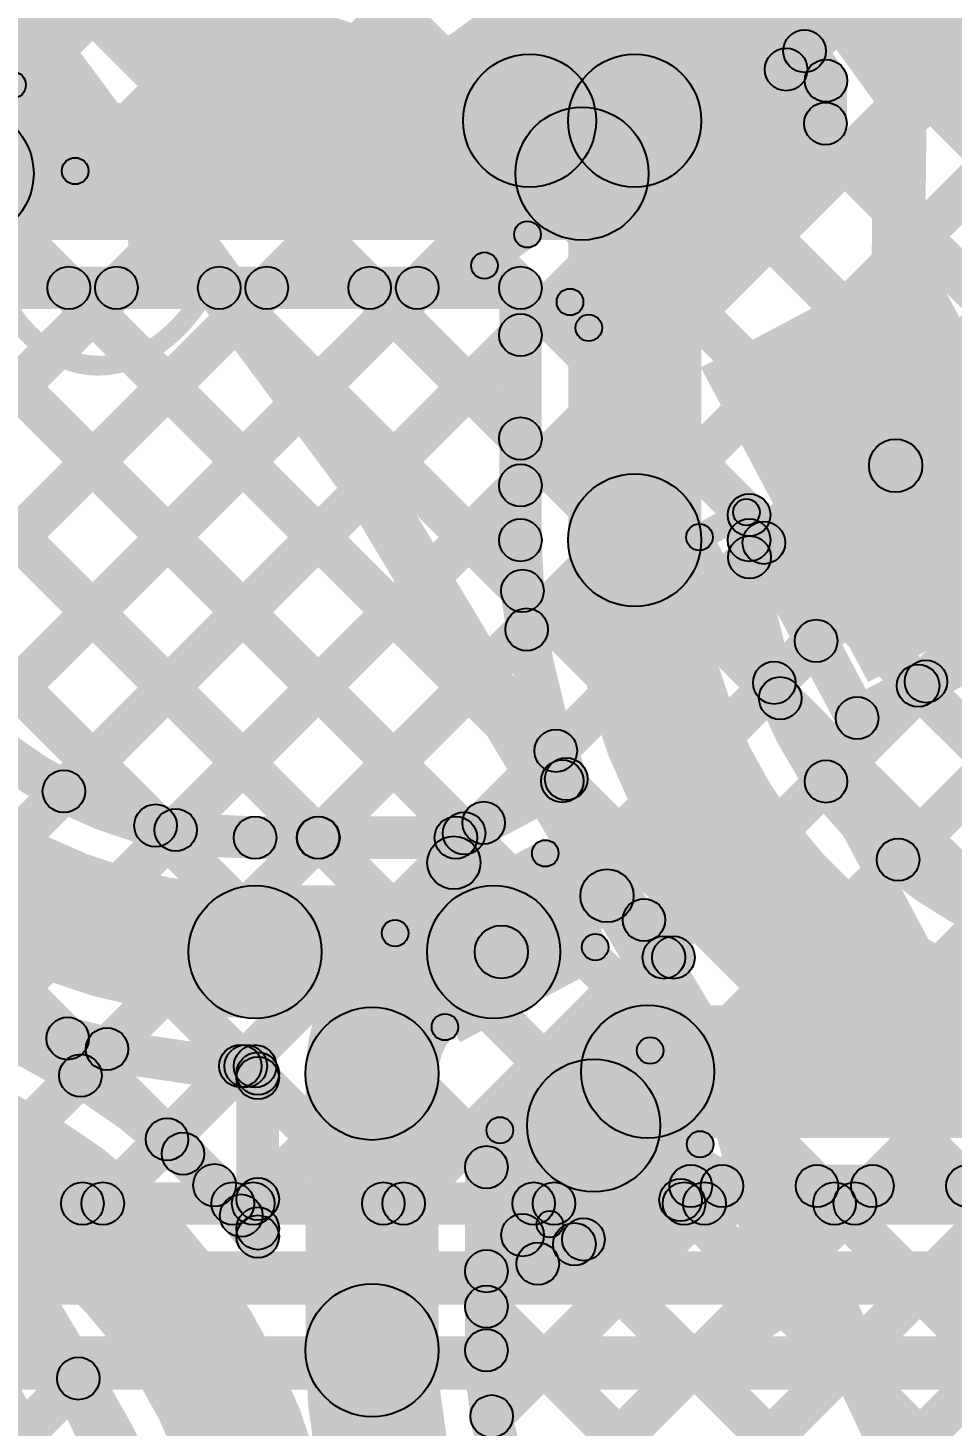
# Model space of a CAD drawing. Header units: millimetres. Extents: x -2.17 to 2.17, y -2.17 to 2.17.
# Drawn here: x 1.0233 to 1.1971, y 0.5495 to 0.8125 of the extents above; entities that cross this region are included whole.
import ezdxf

# ---------------------------------------------------------------- set-up
doc = ezdxf.new("R2010")
doc.units = ezdxf.units.MM
doc.header["$MEASUREMENT"] = 0
for name, color, linetype in [('BottomLayer', 5, 'Continuous'), ('Mechanical2', 216, 'Continuous'), ('TopLayer', 1, 'Continuous'), ('TopOverlay', 2, 'Continuous'), ('TopPaste', 8, 'Continuous'), ('TopSolder', 216, 'Continuous')]:
    doc.layers.add(name, color=color, linetype=linetype)

# ---------------------------------------------------------------- blocks, each defined once
blk = doc.blocks.new('C__0402_25')
at = {"layer": 'TopLayer'}
for points in [[(-0.0275, -0.0125), (-0.0275, 0.0125), (-0.0095, 0.0125), (-0.0095, -0.0125)], [(0.0095, -0.0125), (0.0095, 0.0125), (0.0275, 0.0125), (0.0275, -0.0125)]]:
    blk.add_hatch(color=1, dxfattribs=at).paths.add_polyline_path(points)
at = {"layer": 'TopOverlay'}
h = blk.add_hatch(color=2, dxfattribs=at)
edge = h.paths.add_edge_path()
edge.add_arc((-0.031, 0.016), 0.0025, 0, 360)
h = blk.add_hatch(color=2, dxfattribs=at)
edge = h.paths.add_edge_path()
edge.add_arc((-0.031, 0.016), 0.0025, 0, 360)
for points in [[(-0.031, 0.0135), (-0.031, 0.0185), (-0.011, 0.0185), (-0.011, 0.0135)], [(0.011, 0.0135), (0.011, 0.0185), (0.031, 0.0185), (0.031, 0.0135)], [(-0.0285, -0.016), (-0.0335, -0.016), (-0.0335, 0.016), (-0.0285, 0.016)], [(0.0335, -0.016), (0.0285, -0.016), (0.0285, 0.016), (0.0335, 0.016)], [(-0.031, -0.0185), (-0.031, -0.0135), (-0.011, -0.0135), (-0.011, -0.0185)], [(0.011, -0.0185), (0.011, -0.0135), (0.031, -0.0135), (0.031, -0.0185)]]:
    blk.add_hatch(color=2, dxfattribs=at).paths.add_polyline_path(points)
h = blk.add_hatch(color=2, dxfattribs=at)
edge = h.paths.add_edge_path()
edge.add_arc((-0.011, 0.016), 0.0025, 0, 360)
h = blk.add_hatch(color=2, dxfattribs=at)
edge = h.paths.add_edge_path()
edge.add_arc((0.011, 0.016), 0.0025, 0, 360)
h = blk.add_hatch(color=2, dxfattribs=at)
edge = h.paths.add_edge_path()
edge.add_arc((0.031, 0.016), 0.0025, 0, 360)
h = blk.add_hatch(color=2, dxfattribs=at)
edge = h.paths.add_edge_path()
edge.add_arc((0.031, 0.016), 0.0025, 0, 360)
h = blk.add_hatch(color=2, dxfattribs=at)
edge = h.paths.add_edge_path()
edge.add_arc((-0.031, -0.016), 0.0025, 0, 360)
h = blk.add_hatch(color=2, dxfattribs=at)
edge = h.paths.add_edge_path()
edge.add_arc((-0.031, -0.016), 0.0025, 0, 360)
h = blk.add_hatch(color=2, dxfattribs=at)
edge = h.paths.add_edge_path()
edge.add_arc((-0.011, -0.016), 0.0025, 0, 360)
h = blk.add_hatch(color=2, dxfattribs=at)
edge = h.paths.add_edge_path()
edge.add_arc((0.011, -0.016), 0.0025, 0, 360)
h = blk.add_hatch(color=2, dxfattribs=at)
edge = h.paths.add_edge_path()
edge.add_arc((0.031, -0.016), 0.0025, 0, 360)
h = blk.add_hatch(color=2, dxfattribs=at)
edge = h.paths.add_edge_path()
edge.add_arc((0.031, -0.016), 0.0025, 0, 360)
at = {"layer": 'TopPaste'}
for points in [[(-0.0275, -0.0125), (-0.0275, 0.0125), (-0.0095, 0.0125), (-0.0095, -0.0125)], [(0.0095, -0.0125), (0.0095, 0.0125), (0.0275, 0.0125), (0.0275, -0.0125)]]:
    blk.add_hatch(color=8, dxfattribs=at).paths.add_polyline_path(points)
at = {"layer": 'TopSolder'}
for points in [[(-0.02986, -0.01486), (-0.02986, 0.01486), (-0.00714, 0.01486), (-0.00714, -0.01486)], [(0.00714, -0.01486), (0.00714, 0.01486), (0.02986, 0.01486), (0.02986, -0.01486)]]:
    blk.add_hatch(color=216, dxfattribs=at).paths.add_polyline_path(points)
at = {"layer": 'TopOverlay'}
for centre in [(-0.031, 0.016), (-0.031, 0.016), (-0.011, 0.016), (0.011, 0.016), (0.031, 0.016), (0.031, 0.016), (-0.031, -0.016), (-0.031, -0.016), (-0.011, -0.016), (0.011, -0.016), (0.031, -0.016), (0.031, -0.016)]:
    blk.add_circle(centre, 0.0025, dxfattribs=at)
blk = doc.blocks.new('WS2812B_M____199')
at = {"layer": 'TopLayer'}
blk.add_hatch(color=1, dxfattribs=at).paths.add_polyline_path([(0.03504, 0.05079), (0.09409, 0.05079), (0.09409, 0.01142), (0.03504, 0.01142)])
at = {"layer": 'TopOverlay'}
for points in [[(0.07, 0.0725), (0.07, 0.0675), (-0.07, 0.0675), (-0.07, 0.0725)], [(0.0675, 0.07), (0.0725, 0.07), (0.0725, 0.06), (0.0675, 0.06)]]:
    blk.add_hatch(color=2, dxfattribs=at).paths.add_polyline_path(points)
h = blk.add_hatch(color=2, dxfattribs=at)
edge = h.paths.add_edge_path()
edge.add_arc((0.07, 0.07), 0.0025, 0, 360)
h = blk.add_hatch(color=2, dxfattribs=at)
edge = h.paths.add_edge_path()
edge.add_arc((0.07, 0.07), 0.0025, 0, 360)
h = blk.add_hatch(color=2, dxfattribs=at)
edge = h.paths.add_edge_path()
edge.add_arc((0.07, 0.06), 0.0025, 0, 360)
at = {"layer": 'TopPaste'}
blk.add_hatch(color=8, dxfattribs=at).paths.add_polyline_path([(0.03504, 0.05079), (0.09409, 0.05079), (0.09409, 0.01142), (0.03504, 0.01142)])
at = {"layer": 'TopSolder'}
blk.add_hatch(color=216, dxfattribs=at).paths.add_polyline_path([(0.03104, 0.05479), (0.09809, 0.05479), (0.09809, 0.00742), (0.03104, 0.00742)])
at = {"layer": 'TopOverlay'}
for centre in [(0.07, 0.07), (0.07, 0.07), (0.07, 0.06)]:
    blk.add_circle(centre, 0.0025, dxfattribs=at)
blk = doc.blocks.new('WS2812B_M____200')
at = {"layer": 'TopLayer'}
for points in [[(-0.09409, 0.05079), (-0.03504, 0.05079), (-0.03504, 0.01142), (-0.09409, 0.01142)], [(-0.09409, -0.01142), (-0.03504, -0.01142), (-0.03504, -0.05079), (-0.09409, -0.05079)]]:
    blk.add_hatch(color=1, dxfattribs=at).paths.add_polyline_path(points)
at = {"layer": 'TopOverlay'}
h = blk.add_hatch(color=2, dxfattribs=at)
edge = h.paths.add_edge_path()
edge.add_arc((-0.07, 0.07), 0.0025, 0, 360)
h = blk.add_hatch(color=2, dxfattribs=at)
edge = h.paths.add_edge_path()
edge.add_arc((-0.07, 0.07), 0.0025, 0, 360)
for points in [[(0.07, 0.0725), (0.07, 0.0675), (-0.07, 0.0675), (-0.07, 0.0725)], [(-0.0725, 0.07), (-0.0675, 0.07), (-0.0675, 0.06), (-0.0725, 0.06)]]:
    blk.add_hatch(color=2, dxfattribs=at).paths.add_polyline_path(points)
h = blk.add_hatch(color=2, dxfattribs=at)
edge = h.paths.add_edge_path()
edge.add_arc((-0.091, 0.061), 0.0025, 0, 360)
h = blk.add_hatch(color=2, dxfattribs=at)
edge = h.paths.add_edge_path()
edge.add_arc((-0.085, 0.061), 0.0025, 0, 360)
h = blk.add_hatch(color=2, dxfattribs=at)
edge = h.paths.add_edge_path()
edge.add_arc((-0.07, 0.06), 0.0025, 0, 360)
at = {"layer": 'TopPaste'}
for points in [[(-0.09409, 0.05079), (-0.03504, 0.05079), (-0.03504, 0.01142), (-0.09409, 0.01142)], [(-0.09409, -0.01142), (-0.03504, -0.01142), (-0.03504, -0.05079), (-0.09409, -0.05079)]]:
    blk.add_hatch(color=8, dxfattribs=at).paths.add_polyline_path(points)
at = {"layer": 'TopSolder'}
for points in [[(-0.09809, 0.05479), (-0.03104, 0.05479), (-0.03104, 0.00742), (-0.09809, 0.00742)], [(-0.09809, -0.00742), (-0.03104, -0.00742), (-0.03104, -0.05479), (-0.09809, -0.05479)]]:
    blk.add_hatch(color=216, dxfattribs=at).paths.add_polyline_path(points)
at = {"layer": 'TopOverlay', "const_width": 0.005}
blk.add_lwpolyline([(-0.085, 0.061, 1), (-0.091, 0.061, 1)], format="xyb", close=True, dxfattribs=at)
at = {"layer": 'TopOverlay'}
for centre in [(-0.07, 0.07), (-0.07, 0.07), (-0.091, 0.061), (-0.085, 0.061), (-0.07, 0.06)]:
    blk.add_circle(centre, 0.0025, dxfattribs=at)
blk = doc.blocks.new('WS2812B_M____233')
at = {"layer": 'TopOverlay'}
blk.add_hatch(color=2, dxfattribs=at).paths.add_polyline_path([(0.07, -0.0675), (0.07, -0.0725), (-0.07, -0.0725), (-0.07, -0.0675)])
blk = doc.blocks.new('C__0402_373')
at = {"layer": 'TopLayer'}
for points in [[(-0.0275, -0.0125), (-0.0275, 0.0125), (-0.0095, 0.0125), (-0.0095, -0.0125)], [(0.0095, -0.0125), (0.0095, 0.0125), (0.0275, 0.0125), (0.0275, -0.0125)]]:
    blk.add_hatch(color=1, dxfattribs=at).paths.add_polyline_path(points)
at = {"layer": 'TopOverlay'}
h = blk.add_hatch(color=2, dxfattribs=at)
edge = h.paths.add_edge_path()
edge.add_arc((-0.031, 0.016), 0.0025, 0, 360)
h = blk.add_hatch(color=2, dxfattribs=at)
edge = h.paths.add_edge_path()
edge.add_arc((-0.031, 0.016), 0.0025, 0, 360)
for points in [[(-0.031, 0.0135), (-0.031, 0.0185), (-0.011, 0.0185), (-0.011, 0.0135)], [(0.011, 0.0135), (0.011, 0.0185), (0.031, 0.0185), (0.031, 0.0135)], [(-0.0285, -0.016), (-0.0335, -0.016), (-0.0335, 0.016), (-0.0285, 0.016)], [(0.0335, -0.016), (0.0285, -0.016), (0.0285, 0.016), (0.0335, 0.016)], [(-0.031, -0.0185), (-0.031, -0.0135), (-0.011, -0.0135), (-0.011, -0.0185)], [(0.011, -0.0185), (0.011, -0.0135), (0.031, -0.0135), (0.031, -0.0185)]]:
    blk.add_hatch(color=2, dxfattribs=at).paths.add_polyline_path(points)
h = blk.add_hatch(color=2, dxfattribs=at)
edge = h.paths.add_edge_path()
edge.add_arc((-0.011, 0.016), 0.0025, 0, 360)
h = blk.add_hatch(color=2, dxfattribs=at)
edge = h.paths.add_edge_path()
edge.add_arc((0.011, 0.016), 0.0025, 0, 360)
h = blk.add_hatch(color=2, dxfattribs=at)
edge = h.paths.add_edge_path()
edge.add_arc((0.031, 0.016), 0.0025, 0, 360)
h = blk.add_hatch(color=2, dxfattribs=at)
edge = h.paths.add_edge_path()
edge.add_arc((0.031, 0.016), 0.0025, 0, 360)
h = blk.add_hatch(color=2, dxfattribs=at)
edge = h.paths.add_edge_path()
edge.add_arc((-0.031, -0.016), 0.0025, 0, 360)
h = blk.add_hatch(color=2, dxfattribs=at)
edge = h.paths.add_edge_path()
edge.add_arc((-0.031, -0.016), 0.0025, 0, 360)
h = blk.add_hatch(color=2, dxfattribs=at)
edge = h.paths.add_edge_path()
edge.add_arc((-0.011, -0.016), 0.0025, 0, 360)
h = blk.add_hatch(color=2, dxfattribs=at)
edge = h.paths.add_edge_path()
edge.add_arc((0.011, -0.016), 0.0025, 0, 360)
h = blk.add_hatch(color=2, dxfattribs=at)
edge = h.paths.add_edge_path()
edge.add_arc((0.031, -0.016), 0.0025, 0, 360)
h = blk.add_hatch(color=2, dxfattribs=at)
edge = h.paths.add_edge_path()
edge.add_arc((0.031, -0.016), 0.0025, 0, 360)
at = {"layer": 'TopPaste'}
for points in [[(-0.0275, -0.0125), (-0.0275, 0.0125), (-0.0095, 0.0125), (-0.0095, -0.0125)], [(0.0095, -0.0125), (0.0095, 0.0125), (0.0275, 0.0125), (0.0275, -0.0125)]]:
    blk.add_hatch(color=8, dxfattribs=at).paths.add_polyline_path(points)
at = {"layer": 'TopSolder'}
for points in [[(-0.02986, -0.01486), (-0.02986, 0.01486), (-0.00714, 0.01486), (-0.00714, -0.01486)], [(0.00714, -0.01486), (0.00714, 0.01486), (0.02986, 0.01486), (0.02986, -0.01486)]]:
    blk.add_hatch(color=216, dxfattribs=at).paths.add_polyline_path(points)
at = {"layer": 'TopOverlay'}
for centre in [(-0.031, 0.016), (-0.031, 0.016), (-0.011, 0.016), (0.011, 0.016), (0.031, 0.016), (0.031, 0.016), (-0.031, -0.016), (-0.031, -0.016), (-0.011, -0.016), (0.011, -0.016), (0.031, -0.016), (0.031, -0.016)]:
    blk.add_circle(centre, 0.0025, dxfattribs=at)

msp = doc.modelspace()

# ---------------------------------------------------------------- hatches: boundary and pattern name
at = {"layer": 'BottomLayer'}
for points in [[(-0.06781, 2.05478), (-0.06216, 2.06043), (1.40406, 0.59422), (1.3984, 0.58856)], [(-0.09322, 2.0519), (-0.08756, 2.05756), (1.37578, 0.59422), (1.37012, 0.58856)], [(0.24117, 1.68923), (0.24682, 1.69489), (1.34749, 0.59422), (1.34184, 0.58856)], [(0.24117, 1.66094), (0.24683, 1.6666), (1.31921, 0.59422), (1.31355, 0.58856)], [(0.24117, 1.63266), (0.24683, 1.63831), (1.29092, 0.59422), (1.28527, 0.58856)], [(0.24117, 1.60437), (0.24683, 1.61003), (1.26264, 0.59422), (1.25698, 0.58856)], [(0.24117, 1.57609), (0.24683, 1.58174), (1.23436, 0.59422), (1.2287, 0.58856)], [(0.24117, 1.5478), (0.24683, 1.55346), (1.20607, 0.59422), (1.20041, 0.58856)], [(0.24117, 1.51952), (0.24683, 1.52518), (1.17779, 0.59422), (1.17213, 0.58856)], [(0.24117, 1.49124), (0.24683, 1.49689), (1.1495, 0.59422), (1.14385, 0.58856)], [(0.24117, 1.46295), (0.24683, 1.46861), (1.12122, 0.59422), (1.11556, 0.58856)], [(0.24601, 1.42983), (0.25166, 1.43549), (1.09293, 0.59422), (1.08728, 0.58856)], [(0.24159, 1.40597), (0.24724, 1.41162), (1.06465, 0.59422), (1.05899, 0.58856)], [(0.21556, 1.40371), (0.22122, 1.40936), (1.03637, 0.59422), (1.03071, 0.58856)], [(0.81393, 0.58856), (0.80827, 0.59422), (1.57027, 1.35622), (1.57593, 1.35056)], [(0.84221, 0.58856), (0.83655, 0.59422), (1.5827, 1.34036), (1.58835, 1.3347)], [(0.87049, 0.58856), (0.86484, 0.59422), (1.59512, 1.3245), (1.60078, 1.31884)], [(0.89878, 0.58856), (0.89312, 0.59422), (1.60755, 1.30864), (1.6132, 1.30298)], [(0.92706, 0.58856), (0.92141, 0.59422), (1.61997, 1.29278), (1.62563, 1.28713)], [(0.95535, 0.58856), (0.94969, 0.59422), (1.63239, 1.27692), (1.63805, 1.27127)], [(0.98363, 0.58856), (0.97797, 0.59422), (1.64482, 1.26106), (1.65048, 1.25541)], [(1.01192, 0.58856), (1.00626, 0.59422), (1.65724, 1.2452), (1.6629, 1.23955)], [(1.0402, 0.58856), (1.03454, 0.59422), (1.66967, 1.22934), (1.67533, 1.22369)], [(1.06848, 0.58856), (1.06283, 0.59422), (1.68209, 1.21348), (1.68775, 1.20783)], [(1.09677, 0.58856), (1.09111, 0.59422), (1.69452, 1.19762), (1.70017, 1.19197)], [(1.12505, 0.58856), (1.1194, 0.59422), (1.70694, 1.18176), (1.7126, 1.17611)], [(1.15334, 0.58856), (1.14768, 0.59422), (1.71937, 1.1659), (1.72502, 1.16025)], [(1.18162, 0.58856), (1.17596, 0.59422), (1.73046, 1.14871), (1.73611, 1.14305)], [(0.266, 0.58739), (0.266, 0.59539), (1.953, 0.59539), (1.953, 0.58739)], [(0.266, 0.57239), (0.266, 0.58239), (1.953, 0.58239), (1.953, 0.57239)], [(0.307, 0.55639), (0.307, 0.56639), (1.94351, 0.56639), (1.94351, 0.55639)]]:
    msp.add_hatch(color=5, dxfattribs=at).paths.add_polyline_path(points)
h = msp.add_hatch(color=5, dxfattribs=at)
edge = h.paths.add_edge_path()
edge.add_arc((1.03354, 0.59139), 0.004, 0, 360)
h = msp.add_hatch(color=5, dxfattribs=at)
edge = h.paths.add_edge_path()
edge.add_arc((1.03737, 0.59139), 0.004, 0, 360)
h = msp.add_hatch(color=5, dxfattribs=at)
edge = h.paths.add_edge_path()
edge.add_arc((1.06182, 0.59139), 0.004, 0, 360)
h = msp.add_hatch(color=5, dxfattribs=at)
edge = h.paths.add_edge_path()
edge.add_arc((1.06566, 0.59139), 0.004, 0, 360)
h = msp.add_hatch(color=5, dxfattribs=at)
edge = h.paths.add_edge_path()
edge.add_arc((1.09011, 0.59139), 0.004, 0, 360)
h = msp.add_hatch(color=5, dxfattribs=at)
edge = h.paths.add_edge_path()
edge.add_arc((1.09394, 0.59139), 0.004, 0, 360)
h = msp.add_hatch(color=5, dxfattribs=at)
edge = h.paths.add_edge_path()
edge.add_arc((1.11839, 0.59139), 0.004, 0, 360)
h = msp.add_hatch(color=5, dxfattribs=at)
edge = h.paths.add_edge_path()
edge.add_arc((1.12222, 0.59139), 0.004, 0, 360)
h = msp.add_hatch(color=5, dxfattribs=at)
edge = h.paths.add_edge_path()
edge.add_arc((1.14667, 0.59139), 0.004, 0, 360)
h = msp.add_hatch(color=5, dxfattribs=at)
edge = h.paths.add_edge_path()
edge.add_arc((1.15051, 0.59139), 0.004, 0, 360)
h = msp.add_hatch(color=5, dxfattribs=at)
edge = h.paths.add_edge_path()
edge.add_arc((1.17496, 0.59139), 0.004, 0, 360)
h = msp.add_hatch(color=5, dxfattribs=at)
edge = h.paths.add_edge_path()
edge.add_arc((1.17879, 0.59139), 0.004, 0, 360)
at = {"layer": 'TopLayer'}
for points in [[(1.13864, 0.84362), (1.14511, 0.84832), (1.1766, 0.80498), (1.17012, 0.80028)], [(1.13473, 0.84078), (1.1412, 0.84548), (1.17649, 0.7969), (1.17002, 0.79219)], [(1.19145, 0.73014), (1.18145, 0.73027), (1.18273, 0.83172), (1.19273, 0.8316)], [(1.16869, 0.8019), (1.16303, 0.80756), (1.16649, 0.81102), (1.17215, 0.80536)], [(1.17726, 0.7945), (1.16926, 0.7946), (1.16936, 0.80268), (1.17736, 0.80258)], [(1.01187, 0.77265), (1.01187, 0.79765), (1.12746, 0.79765), (1.12746, 0.77265)], [(1.1499, 0.71619), (1.1249, 0.71619), (1.1249, 0.7951), (1.1499, 0.7951)], [(0.99402, 0.71209), (0.98837, 0.71775), (1.0371, 0.76648), (1.04276, 0.76082)], [(1.00314, 0.69292), (0.99748, 0.69858), (1.06538, 0.76648), (1.07104, 0.76082)], [(1.01617, 0.67767), (1.01052, 0.68333), (1.09367, 0.76648), (1.09933, 0.76082)], [(1.01187, 0.75965), (1.01187, 0.76765), (1.1159, 0.76765), (1.1159, 0.75965)], [(1.02815, 0.76082), (1.03381, 0.76648), (1.1266, 0.67369), (1.12094, 0.66803)], [(1.05644, 0.76082), (1.06209, 0.76648), (1.11911, 0.70947), (1.11345, 0.70381)], [(1.08472, 0.76082), (1.09038, 0.76648), (1.11873, 0.73813), (1.11307, 0.73247)], [(1.00347, 0.75722), (1.00913, 0.76288), (1.10813, 0.66387), (1.10247, 0.65822)], [(1.1199, 0.71619), (1.1119, 0.71619), (1.1119, 0.76365), (1.1199, 0.76365)], [(1.03289, 0.6661), (1.02723, 0.67176), (1.11307, 0.7576), (1.11873, 0.75194)], [(0.98467, 0.74774), (0.99033, 0.75339), (1.08067, 0.66305), (1.07501, 0.6574)], [(1.0539, 0.65883), (1.04824, 0.66449), (1.11307, 0.72932), (1.11873, 0.72366)], [(0.98693, 0.71719), (0.99259, 0.72285), (1.05012, 0.66531), (1.04447, 0.65966)], [(1.1629, 0.71619), (1.1549, 0.71619), (1.1549, 0.72092), (1.1629, 0.72092)], [(1.15537, 0.71904), (1.16243, 0.7228), (1.18274, 0.6846), (1.17568, 0.68084)], [(1.16179, 0.71016), (1.15614, 0.71581), (1.15885, 0.71852), (1.16451, 0.71287)], [(1.18109, 0.67919), (1.17733, 0.68625), (1.22784, 0.71311), (1.2316, 0.70604)], [(1.18974, 0.65325), (1.18408, 0.65891), (1.23763, 0.71245), (1.24328, 0.70679)], [(1.08075, 0.6574), (1.07509, 0.66305), (1.11424, 0.7022), (1.1199, 0.69654)], [(1.16646, 0.68653), (1.1608, 0.69219), (1.16867, 0.70006), (1.17433, 0.6944)], [(1.17618, 0.66797), (1.17052, 0.67363), (1.18932, 0.69243), (1.19498, 0.68677)], [(1.16192, 0.68362), (1.16758, 0.68928), (1.21049, 0.64636), (1.20484, 0.64071)], [(1.18784, 0.68598), (1.1935, 0.69164), (1.23201, 0.65313), (1.22635, 0.64748)], [(1.11181, 0.66017), (1.10616, 0.66583), (1.11972, 0.67939), (1.12537, 0.67373)], [(1.10564, 0.65669), (1.10188, 0.66376), (1.12263, 0.67479), (1.12639, 0.66773)], [(1.066, 0.65622), (1.066, 0.66422), (1.10376, 0.66422), (1.10376, 0.65622)], [(1.09898, 0.65315), (1.10781, 0.65785), (1.11673, 0.64107), (1.1079, 0.63638)], [(1.11466, 0.63431), (1.10997, 0.64314), (1.12983, 0.6537), (1.13453, 0.64487)], [(1.066, 0.62622), (1.066, 0.65122), (1.11088, 0.65122), (1.11088, 0.62622)], [(1.1356, 0.64285), (1.14267, 0.64661), (1.14641, 0.63956), (1.13935, 0.63581)], [(1.13982, 0.60369), (1.13982, 0.62869), (1.2374, 0.62869), (1.2374, 0.60369)], [(1.02794, 0.61962), (1.03359, 0.62527), (1.05527, 0.6036), (1.04961, 0.59794)], [(1.03598, 0.61263), (1.03033, 0.61829), (1.03533, 0.62329), (1.04098, 0.61763)], [(1.05228, 0.60064), (1.04662, 0.6063), (1.06041, 0.62008), (1.06607, 0.61443)], [(1.06143, 0.61441), (1.06709, 0.62006), (1.06933, 0.61782), (1.06367, 0.61217)], [(1.0705, 0.58517), (1.0625, 0.58517), (1.0625, 0.61584), (1.0705, 0.61584)], [(1.1005, 0.56377), (1.0755, 0.56377), (1.0755, 0.61584), (1.1005, 0.61584)], [(1.10597, 0.59634), (1.11303, 0.6001), (1.12268, 0.58195), (1.11562, 0.57819)], [(1.05555, 0.59201), (1.0612, 0.59766), (1.06933, 0.58954), (1.06367, 0.58388)], [(1.1135, 0.56377), (1.1055, 0.56377), (1.1055, 0.59822), (1.1135, 0.59822)], [(1.11331, 0.54854), (1.10766, 0.5542), (1.15098, 0.59751), (1.15663, 0.59186)], [(1.12005, 0.52699), (1.11439, 0.53265), (1.17926, 0.59751), (1.18492, 0.59186)], [(1.14793, 0.59069), (1.14793, 0.59869), (1.2085, 0.59869), (1.2085, 0.59069)], [(1.16883, 0.59186), (1.17449, 0.59751), (1.21133, 0.56068), (1.20567, 0.55502)], [(1.06621, 0.58629), (1.06056, 0.59195), (1.06367, 0.59506), (1.06933, 0.58941)], [(1.13122, 0.50987), (1.12556, 0.51553), (1.20567, 0.59564), (1.21133, 0.58998)], [(1.14318, 0.58923), (1.14883, 0.59489), (1.21133, 0.53239), (1.20567, 0.52674)], [(0.98114, 0.58156), (0.9868, 0.58721), (1.05037, 0.52364), (1.04471, 0.51799)], [(1.11233, 0.57584), (1.10667, 0.58149), (1.11346, 0.58828), (1.11912, 0.58263)], [(1.12103, 0.57654), (1.11727, 0.5836), (1.12588, 0.58817), (1.12963, 0.58111)], [(1.12322, 0.58091), (1.12887, 0.58656), (1.21331, 0.50213), (1.20765, 0.49647)], [(1.10667, 0.56917), (1.11233, 0.57482), (1.19699, 0.49016), (1.19133, 0.48451)], [(1.14608, 0.49645), (1.14042, 0.50211), (1.20567, 0.56736), (1.21133, 0.5617)], [(1.01858, 0.53866), (1.01292, 0.54431), (1.02993, 0.56132), (1.03558, 0.55566)]]:
    msp.add_hatch(color=1, dxfattribs=at).paths.add_polyline_path(points)
h = msp.add_hatch(color=1, dxfattribs=at)
edge = h.paths.add_edge_path()
edge.add_arc((1.16932, 0.80819), 0.004, 0, 360)
h = msp.add_hatch(color=1, dxfattribs=at)
edge = h.paths.add_edge_path()
edge.add_arc((1.11761, 0.7951), 0.0125, 0, 360)
h = msp.add_hatch(color=1, dxfattribs=at)
edge = h.paths.add_edge_path()
edge.add_arc((1.1374, 0.7951), 0.0125, 0, 360)
h = msp.add_hatch(color=1, dxfattribs=at)
edge = h.paths.add_edge_path()
edge.add_arc((1.1374, 0.7951), 0.0125, 0, 360)
h = msp.add_hatch(color=1, dxfattribs=at)
edge = h.paths.add_edge_path()
edge.add_arc((1.16586, 0.80473), 0.004, 0, 360)
h = msp.add_hatch(color=1, dxfattribs=at)
edge = h.paths.add_edge_path()
edge.add_arc((1.17336, 0.80263), 0.004, 0, 360)
h = msp.add_hatch(color=1, dxfattribs=at)
edge = h.paths.add_edge_path()
edge.add_arc((1.17336, 0.80263), 0.004, 0, 360)
h = msp.add_hatch(color=1, dxfattribs=at)
edge = h.paths.add_edge_path()
edge.add_arc((1.01187, 0.78515), 0.0125, 0, 360)
h = msp.add_hatch(color=1, dxfattribs=at)
edge = h.paths.add_edge_path()
edge.add_arc((1.12746, 0.78515), 0.0125, 0, 360)
h = msp.add_hatch(color=1, dxfattribs=at)
edge = h.paths.add_edge_path()
edge.add_arc((1.12746, 0.78515), 0.0125, 0, 360)
h = msp.add_hatch(color=1, dxfattribs=at)
edge = h.paths.add_edge_path()
edge.add_arc((1.17326, 0.79455), 0.004, 0, 360)
h = msp.add_hatch(color=1, dxfattribs=at)
edge = h.paths.add_edge_path()
edge.add_arc((1.17326, 0.79455), 0.004, 0, 360)
h = msp.add_hatch(color=1, dxfattribs=at)
edge = h.paths.add_edge_path()
edge.add_arc((1.03098, 0.76365), 0.004, 0, 360)
h = msp.add_hatch(color=1, dxfattribs=at)
edge = h.paths.add_edge_path()
edge.add_arc((1.03993, 0.76365), 0.004, 0, 360)
h = msp.add_hatch(color=1, dxfattribs=at)
edge = h.paths.add_edge_path()
edge.add_arc((1.05926, 0.76365), 0.004, 0, 360)
h = msp.add_hatch(color=1, dxfattribs=at)
edge = h.paths.add_edge_path()
edge.add_arc((1.06821, 0.76365), 0.004, 0, 360)
h = msp.add_hatch(color=1, dxfattribs=at)
edge = h.paths.add_edge_path()
edge.add_arc((1.08755, 0.76365), 0.004, 0, 360)
h = msp.add_hatch(color=1, dxfattribs=at)
edge = h.paths.add_edge_path()
edge.add_arc((1.0965, 0.76365), 0.004, 0, 360)
h = msp.add_hatch(color=1, dxfattribs=at)
edge = h.paths.add_edge_path()
edge.add_arc((1.1159, 0.76365), 0.004, 0, 360)
h = msp.add_hatch(color=1, dxfattribs=at)
edge = h.paths.add_edge_path()
edge.add_arc((1.1159, 0.76365), 0.004, 0, 360)
h = msp.add_hatch(color=1, dxfattribs=at)
edge = h.paths.add_edge_path()
edge.add_arc((1.1159, 0.75477), 0.004, 0, 360)
h = msp.add_hatch(color=1, dxfattribs=at)
edge = h.paths.add_edge_path()
edge.add_arc((1.1159, 0.7353), 0.004, 0, 360)
h = msp.add_hatch(color=1, dxfattribs=at)
edge = h.paths.add_edge_path()
edge.add_arc((1.18645, 0.7302), 0.005, 0, 360)
h = msp.add_hatch(color=1, dxfattribs=at)
edge = h.paths.add_edge_path()
edge.add_arc((1.1159, 0.72649), 0.004, 0, 360)
h = msp.add_hatch(color=1, dxfattribs=at)
edge = h.paths.add_edge_path()
edge.add_arc((1.1374, 0.71619), 0.0125, 0, 360)
h = msp.add_hatch(color=1, dxfattribs=at)
edge = h.paths.add_edge_path()
edge.add_arc((1.1374, 0.71619), 0.0125, 0, 360)
h = msp.add_hatch(color=1, dxfattribs=at)
edge = h.paths.add_edge_path()
edge.add_arc((1.1589, 0.72092), 0.004, 0, 360)
h = msp.add_hatch(color=1, dxfattribs=at)
edge = h.paths.add_edge_path()
edge.add_arc((1.1589, 0.72092), 0.004, 0, 360)
h = msp.add_hatch(color=1, dxfattribs=at)
edge = h.paths.add_edge_path()
edge.add_arc((1.1159, 0.71619), 0.004, 0, 360)
h = msp.add_hatch(color=1, dxfattribs=at)
edge = h.paths.add_edge_path()
edge.add_arc((1.1159, 0.71619), 0.004, 0, 360)
h = msp.add_hatch(color=1, dxfattribs=at)
edge = h.paths.add_edge_path()
edge.add_arc((1.1589, 0.71619), 0.004, 0, 360)
h = msp.add_hatch(color=1, dxfattribs=at)
edge = h.paths.add_edge_path()
edge.add_arc((1.1589, 0.71619), 0.004, 0, 360)
h = msp.add_hatch(color=1, dxfattribs=at)
edge = h.paths.add_edge_path()
edge.add_arc((1.16168, 0.7157), 0.004, 0, 360)
h = msp.add_hatch(color=1, dxfattribs=at)
edge = h.paths.add_edge_path()
edge.add_arc((1.15897, 0.71298), 0.004, 0, 360)
h = msp.add_hatch(color=1, dxfattribs=at)
edge = h.paths.add_edge_path()
edge.add_arc((1.11628, 0.70664), 0.004, 0, 360)
h = msp.add_hatch(color=1, dxfattribs=at)
edge = h.paths.add_edge_path()
edge.add_arc((1.11707, 0.69937), 0.004, 0, 360)
h = msp.add_hatch(color=1, dxfattribs=at)
edge = h.paths.add_edge_path()
edge.add_arc((1.1715, 0.69723), 0.004, 0, 360)
h = msp.add_hatch(color=1, dxfattribs=at)
edge = h.paths.add_edge_path()
edge.add_arc((1.16363, 0.68936), 0.004, 0, 360)
h = msp.add_hatch(color=1, dxfattribs=at)
edge = h.paths.add_edge_path()
edge.add_arc((1.19067, 0.68881), 0.004, 0, 360)
h = msp.add_hatch(color=1, dxfattribs=at)
edge = h.paths.add_edge_path()
edge.add_arc((1.19215, 0.6896), 0.004, 0, 360)
h = msp.add_hatch(color=1, dxfattribs=at)
edge = h.paths.add_edge_path()
edge.add_arc((1.16475, 0.68645), 0.004, 0, 360)
h = msp.add_hatch(color=1, dxfattribs=at)
edge = h.paths.add_edge_path()
edge.add_arc((1.17921, 0.68272), 0.004, 0, 360)
h = msp.add_hatch(color=1, dxfattribs=at)
edge = h.paths.add_edge_path()
edge.add_arc((1.17921, 0.68272), 0.004, 0, 360)
h = msp.add_hatch(color=1, dxfattribs=at)
edge = h.paths.add_edge_path()
edge.add_arc((1.12254, 0.67656), 0.004, 0, 360)
h = msp.add_hatch(color=1, dxfattribs=at)
edge = h.paths.add_edge_path()
edge.add_arc((1.12377, 0.67086), 0.004, 0, 360)
h = msp.add_hatch(color=1, dxfattribs=at)
edge = h.paths.add_edge_path()
edge.add_arc((1.12451, 0.67126), 0.004, 0, 360)
h = msp.add_hatch(color=1, dxfattribs=at)
edge = h.paths.add_edge_path()
edge.add_arc((1.12451, 0.67126), 0.004, 0, 360)
h = msp.add_hatch(color=1, dxfattribs=at)
edge = h.paths.add_edge_path()
edge.add_arc((1.17335, 0.6708), 0.004, 0, 360)
h = msp.add_hatch(color=1, dxfattribs=at)
edge = h.paths.add_edge_path()
edge.add_arc((1.03006, 0.66893), 0.004, 0, 360)
h = msp.add_hatch(color=1, dxfattribs=at)
edge = h.paths.add_edge_path()
edge.add_arc((1.04729, 0.66249), 0.004, 0, 360)
h = msp.add_hatch(color=1, dxfattribs=at)
edge = h.paths.add_edge_path()
edge.add_arc((1.05107, 0.66166), 0.004, 0, 360)
h = msp.add_hatch(color=1, dxfattribs=at)
edge = h.paths.add_edge_path()
edge.add_arc((1.10898, 0.663), 0.004, 0, 360)
h = msp.add_hatch(color=1, dxfattribs=at)
edge = h.paths.add_edge_path()
edge.add_arc((1.066, 0.66022), 0.004, 0, 360)
h = msp.add_hatch(color=1, dxfattribs=at)
edge = h.paths.add_edge_path()
edge.add_arc((1.066, 0.66022), 0.004, 0, 360)
h = msp.add_hatch(color=1, dxfattribs=at)
edge = h.paths.add_edge_path()
edge.add_arc((1.07784, 0.66022), 0.004, 0, 360)
h = msp.add_hatch(color=1, dxfattribs=at)
edge = h.paths.add_edge_path()
edge.add_arc((1.07792, 0.66022), 0.004, 0, 360)
h = msp.add_hatch(color=1, dxfattribs=at)
edge = h.paths.add_edge_path()
edge.add_arc((1.10376, 0.66022), 0.004, 0, 360)
h = msp.add_hatch(color=1, dxfattribs=at)
edge = h.paths.add_edge_path()
edge.add_arc((1.10376, 0.66022), 0.004, 0, 360)
h = msp.add_hatch(color=1, dxfattribs=at)
edge = h.paths.add_edge_path()
edge.add_arc((1.1053, 0.66104), 0.004, 0, 360)
h = msp.add_hatch(color=1, dxfattribs=at)
edge = h.paths.add_edge_path()
edge.add_arc((1.10339, 0.6555), 0.005, 0, 360)
h = msp.add_hatch(color=1, dxfattribs=at)
edge = h.paths.add_edge_path()
edge.add_arc((1.18691, 0.65608), 0.004, 0, 360)
h = msp.add_hatch(color=1, dxfattribs=at)
edge = h.paths.add_edge_path()
edge.add_arc((1.13218, 0.64929), 0.005, 0, 360)
h = msp.add_hatch(color=1, dxfattribs=at)
edge = h.paths.add_edge_path()
edge.add_arc((1.066, 0.63872), 0.0125, 0, 360)
h = msp.add_hatch(color=1, dxfattribs=at)
edge = h.paths.add_edge_path()
edge.add_arc((1.066, 0.63872), 0.0125, 0, 360)
h = msp.add_hatch(color=1, dxfattribs=at)
edge = h.paths.add_edge_path()
edge.add_arc((1.11088, 0.63872), 0.0125, 0, 360)
h = msp.add_hatch(color=1, dxfattribs=at)
edge = h.paths.add_edge_path()
edge.add_arc((1.11088, 0.63872), 0.0125, 0, 360)
h = msp.add_hatch(color=1, dxfattribs=at)
edge = h.paths.add_edge_path()
edge.add_arc((1.13913, 0.64473), 0.004, 0, 360)
h = msp.add_hatch(color=1, dxfattribs=at)
edge = h.paths.add_edge_path()
edge.add_arc((1.13913, 0.64473), 0.004, 0, 360)
h = msp.add_hatch(color=1, dxfattribs=at)
edge = h.paths.add_edge_path()
edge.add_arc((1.11231, 0.63872), 0.005, 0, 360)
h = msp.add_hatch(color=1, dxfattribs=at)
edge = h.paths.add_edge_path()
edge.add_arc((1.11231, 0.63872), 0.005, 0, 360)
h = msp.add_hatch(color=1, dxfattribs=at)
edge = h.paths.add_edge_path()
edge.add_arc((1.14288, 0.63769), 0.004, 0, 360)
h = msp.add_hatch(color=1, dxfattribs=at)
edge = h.paths.add_edge_path()
edge.add_arc((1.14467, 0.63769), 0.004, 0, 360)
h = msp.add_hatch(color=1, dxfattribs=at)
edge = h.paths.add_edge_path()
edge.add_arc((1.13982, 0.61619), 0.0125, 0, 360)
h = msp.add_hatch(color=1, dxfattribs=at)
edge = h.paths.add_edge_path()
edge.add_arc((1.13982, 0.61619), 0.0125, 0, 360)
h = msp.add_hatch(color=1, dxfattribs=at)
edge = h.paths.add_edge_path()
edge.add_arc((1.03077, 0.62245), 0.004, 0, 360)
h = msp.add_hatch(color=1, dxfattribs=at)
edge = h.paths.add_edge_path()
edge.add_arc((1.088, 0.61584), 0.0125, 0, 360)
h = msp.add_hatch(color=1, dxfattribs=at)
edge = h.paths.add_edge_path()
edge.add_arc((1.088, 0.61584), 0.0125, 0, 360)
h = msp.add_hatch(color=1, dxfattribs=at)
edge = h.paths.add_edge_path()
edge.add_arc((1.03816, 0.62046), 0.004, 0, 360)
h = msp.add_hatch(color=1, dxfattribs=at)
edge = h.paths.add_edge_path()
edge.add_arc((1.06324, 0.61726), 0.004, 0, 360)
h = msp.add_hatch(color=1, dxfattribs=at)
edge = h.paths.add_edge_path()
edge.add_arc((1.06426, 0.61724), 0.004, 0, 360)
h = msp.add_hatch(color=1, dxfattribs=at)
edge = h.paths.add_edge_path()
edge.add_arc((1.066, 0.61722), 0.004, 0, 360)
h = msp.add_hatch(color=1, dxfattribs=at)
edge = h.paths.add_edge_path()
edge.add_arc((1.03316, 0.61546), 0.004, 0, 360)
h = msp.add_hatch(color=1, dxfattribs=at)
edge = h.paths.add_edge_path()
edge.add_arc((1.0665, 0.61584), 0.004, 0, 360)
h = msp.add_hatch(color=1, dxfattribs=at)
edge = h.paths.add_edge_path()
edge.add_arc((1.0665, 0.615), 0.004, 0, 360)
h = msp.add_hatch(color=1, dxfattribs=at)
edge = h.paths.add_edge_path()
edge.add_arc((1.12969, 0.60606), 0.0125, 0, 360)
h = msp.add_hatch(color=1, dxfattribs=at)
edge = h.paths.add_edge_path()
edge.add_arc((1.04945, 0.60347), 0.004, 0, 360)
h = msp.add_hatch(color=1, dxfattribs=at)
edge = h.paths.add_edge_path()
edge.add_arc((1.05244, 0.60077), 0.004, 0, 360)
h = msp.add_hatch(color=1, dxfattribs=at)
edge = h.paths.add_edge_path()
edge.add_arc((1.1095, 0.59822), 0.004, 0, 360)
h = msp.add_hatch(color=1, dxfattribs=at)
edge = h.paths.add_edge_path()
edge.add_arc((1.1095, 0.59822), 0.004, 0, 360)
h = msp.add_hatch(color=1, dxfattribs=at)
edge = h.paths.add_edge_path()
edge.add_arc((1.05838, 0.59484), 0.004, 0, 360)
h = msp.add_hatch(color=1, dxfattribs=at)
edge = h.paths.add_edge_path()
edge.add_arc((1.14793, 0.59469), 0.004, 0, 360)
h = msp.add_hatch(color=1, dxfattribs=at)
edge = h.paths.add_edge_path()
edge.add_arc((1.14793, 0.59469), 0.004, 0, 360)
h = msp.add_hatch(color=1, dxfattribs=at)
edge = h.paths.add_edge_path()
edge.add_arc((1.15381, 0.59469), 0.004, 0, 360)
h = msp.add_hatch(color=1, dxfattribs=at)
edge = h.paths.add_edge_path()
edge.add_arc((1.17166, 0.59469), 0.004, 0, 360)
h = msp.add_hatch(color=1, dxfattribs=at)
edge = h.paths.add_edge_path()
edge.add_arc((1.18209, 0.59469), 0.004, 0, 360)
h = msp.add_hatch(color=1, dxfattribs=at)
edge = h.paths.add_edge_path()
edge.add_arc((1.19995, 0.59469), 0.004, 0, 360)
h = msp.add_hatch(color=1, dxfattribs=at)
edge = h.paths.add_edge_path()
edge.add_arc((1.0665, 0.59223), 0.004, 0, 360)
h = msp.add_hatch(color=1, dxfattribs=at)
edge = h.paths.add_edge_path()
edge.add_arc((1.14601, 0.59206), 0.004, 0, 360)
h = msp.add_hatch(color=1, dxfattribs=at)
edge = h.paths.add_edge_path()
edge.add_arc((1.06339, 0.58912), 0.004, 0, 360)
h = msp.add_hatch(color=1, dxfattribs=at)
edge = h.paths.add_edge_path()
edge.add_arc((1.0665, 0.58671), 0.004, 0, 360)
h = msp.add_hatch(color=1, dxfattribs=at)
edge = h.paths.add_edge_path()
edge.add_arc((1.0665, 0.58517), 0.004, 0, 360)
h = msp.add_hatch(color=1, dxfattribs=at)
edge = h.paths.add_edge_path()
edge.add_arc((1.0665, 0.58517), 0.004, 0, 360)
h = msp.add_hatch(color=1, dxfattribs=at)
edge = h.paths.add_edge_path()
edge.add_arc((1.11629, 0.58545), 0.004, 0, 360)
h = msp.add_hatch(color=1, dxfattribs=at)
edge = h.paths.add_edge_path()
edge.add_arc((1.12605, 0.58373), 0.004, 0, 360)
h = msp.add_hatch(color=1, dxfattribs=at)
edge = h.paths.add_edge_path()
edge.add_arc((1.12775, 0.58464), 0.004, 0, 360)
h = msp.add_hatch(color=1, dxfattribs=at)
edge = h.paths.add_edge_path()
edge.add_arc((1.12775, 0.58464), 0.004, 0, 360)
h = msp.add_hatch(color=1, dxfattribs=at)
edge = h.paths.add_edge_path()
edge.add_arc((1.11915, 0.58007), 0.004, 0, 360)
h = msp.add_hatch(color=1, dxfattribs=at)
edge = h.paths.add_edge_path()
edge.add_arc((1.11915, 0.58007), 0.004, 0, 360)
h = msp.add_hatch(color=1, dxfattribs=at)
edge = h.paths.add_edge_path()
edge.add_arc((1.1095, 0.57867), 0.004, 0, 360)
h = msp.add_hatch(color=1, dxfattribs=at)
edge = h.paths.add_edge_path()
edge.add_arc((1.088, 0.56377), 0.0125, 0, 360)
h = msp.add_hatch(color=1, dxfattribs=at)
edge = h.paths.add_edge_path()
edge.add_arc((1.088, 0.56377), 0.0125, 0, 360)
h = msp.add_hatch(color=1, dxfattribs=at)
edge = h.paths.add_edge_path()
edge.add_arc((1.1095, 0.572), 0.004, 0, 360)
h = msp.add_hatch(color=1, dxfattribs=at)
edge = h.paths.add_edge_path()
edge.add_arc((1.1095, 0.56377), 0.004, 0, 360)
h = msp.add_hatch(color=1, dxfattribs=at)
edge = h.paths.add_edge_path()
edge.add_arc((1.1095, 0.56377), 0.004, 0, 360)
h = msp.add_hatch(color=1, dxfattribs=at)
edge = h.paths.add_edge_path()
edge.add_arc((1.03276, 0.55849), 0.004, 0, 360)
h = msp.add_hatch(color=1, dxfattribs=at)
edge = h.paths.add_edge_path()
edge.add_arc((1.11049, 0.55137), 0.004, 0, 360)

# ---------------------------------------------------------------- linework, layer by layer
at = {"layer": 'BottomLayer'}
for centre in [(1.03354, 0.59139), (1.03737, 0.59139), (1.06182, 0.59139), (1.06566, 0.59139), (1.09011, 0.59139), (1.09394, 0.59139), (1.11839, 0.59139), (1.12222, 0.59139), (1.14667, 0.59139), (1.15051, 0.59139), (1.17496, 0.59139), (1.17879, 0.59139)]:
    msp.add_circle(centre, 0.004, dxfattribs=at)
at = {"layer": 'Mechanical2', "const_width": 0.01}
for points in [[(2.16535, 0.001, 1), (-2.16535, 0.001, 1)], [(2.08135, -0.01, 1), (-2.04935, -0.01, 1)], [(1.84055, 0.001, 1), (-1.84055, 0.001, 1)], [(1.6437, 0.001, 1), (-1.6437, 0.001, 1)], [(1.50394, 0, 1), (-1.50394, 0, 1)], [(1.30709, 0.001, 1), (-1.30709, 0.001, 1)], [(1.17323, 0.001, 1), (-1.17323, 0.001, 1)]]:
    msp.add_lwpolyline(points, format="xyb", close=True, dxfattribs=at)
at = {"layer": 'TopLayer'}
for points, const_width in [([(1.11761, 0.7951, -0.414214), (1.00566, 0.90705)], 0.025), ([(1.1374, 0.7951, -0.414214), (1.12746, 0.78515)], 0.025), ([(1.066, 0.63872, -0.414214), (0.966, 0.73872)], 0.025), ([(1.066, 0.66022, -0.414214), (0.9875, 0.73872)], 0.008), ([(1.2374, 0.61619, -0.414214), (1.1374, 0.71619)], 0.025), ([(1.12451, 0.67126, -0.094975), (1.1159, 0.71619)], 0.008), ([(1.21285, 0.64162, -0.323839), (1.1589, 0.71619)], 0.008), ([(1.066, 0.61722, -0.248829), (0.9654, 0.67059)], 0.008), ([(1.088, 0.61584, -0.414214), (1.11088, 0.63872)], 0.025), ([(1.14467, 0.63769, -0.018438), (1.13913, 0.64473)], 0.008), ([(0.9705, 0.63344, -0.233112), (1.0665, 0.58517)], 0.008), ([(1.12969, 0.60606, -0.414214), (1.13982, 0.61619)], 0.025), ([(0.96955, 0.61194, -0.414214), (1.06955, 0.51194)], 0.025), ([(1.14793, 0.59469, -0.283114), (1.12775, 0.58464)], 0.008), ([(0.99, 0.58773, -0.338944), (1.04805, 0.51194)], 0.008), ([(1.188, 0.46377, -0.414214), (1.088, 0.56377)], 0.025), ([(1.188, 0.48527, -0.414214), (1.1095, 0.56377)], 0.008)]:
    msp.add_lwpolyline(points, format="xyb", dxfattribs=dict(at, const_width=const_width))
for centre, radius in [((1.16932, 0.80819), 0.004), ((1.11761, 0.7951), 0.0125), ((1.1374, 0.7951), 0.0125), ((1.1374, 0.7951), 0.0125), ((1.16586, 0.80473), 0.004), ((1.17336, 0.80263), 0.004), ((1.17336, 0.80263), 0.004), ((1.01187, 0.78515), 0.0125), ((1.12746, 0.78515), 0.0125), ((1.12746, 0.78515), 0.0125), ((1.17326, 0.79455), 0.004), ((1.17326, 0.79455), 0.004), ((1.03098, 0.76365), 0.004), ((1.03993, 0.76365), 0.004), ((1.05926, 0.76365), 0.004), ((1.06821, 0.76365), 0.004), ((1.08755, 0.76365), 0.004), ((1.0965, 0.76365), 0.004), ((1.1159, 0.76365), 0.004), ((1.1159, 0.76365), 0.004), ((1.1159, 0.75477), 0.004), ((1.1159, 0.7353), 0.004), ((1.18645, 0.7302), 0.005), ((1.1159, 0.72649), 0.004), ((1.1374, 0.71619), 0.0125), ((1.1374, 0.71619), 0.0125), ((1.1589, 0.72092), 0.004), ((1.1589, 0.72092), 0.004), ((1.1159, 0.71619), 0.004), ((1.1159, 0.71619), 0.004), ((1.1589, 0.71619), 0.004), ((1.1589, 0.71619), 0.004), ((1.16168, 0.7157), 0.004), ((1.15897, 0.71298), 0.004), ((1.11628, 0.70664), 0.004), ((1.11707, 0.69937), 0.004), ((1.1715, 0.69723), 0.004), ((1.16363, 0.68936), 0.004), ((1.19067, 0.68881), 0.004), ((1.19215, 0.6896), 0.004), ((1.16475, 0.68645), 0.004), ((1.17921, 0.68272), 0.004), ((1.17921, 0.68272), 0.004), ((1.12254, 0.67656), 0.004), ((1.12377, 0.67086), 0.004), ((1.12451, 0.67126), 0.004), ((1.12451, 0.67126), 0.004), ((1.17335, 0.6708), 0.004), ((1.03006, 0.66893), 0.004), ((1.04729, 0.66249), 0.004), ((1.05107, 0.66166), 0.004), ((1.10898, 0.663), 0.004), ((1.066, 0.66022), 0.004), ((1.066, 0.66022), 0.004), ((1.07784, 0.66022), 0.004), ((1.07792, 0.66022), 0.004), ((1.10376, 0.66022), 0.004), ((1.10376, 0.66022), 0.004), ((1.1053, 0.66104), 0.004), ((1.10339, 0.6555), 0.005), ((1.18691, 0.65608), 0.004), ((1.13218, 0.64929), 0.005), ((1.066, 0.63872), 0.0125), ((1.066, 0.63872), 0.0125), ((1.11088, 0.63872), 0.0125), ((1.11088, 0.63872), 0.0125), ((1.13913, 0.64473), 0.004), ((1.13913, 0.64473), 0.004), ((1.11231, 0.63872), 0.005), ((1.11231, 0.63872), 0.005), ((1.14288, 0.63769), 0.004), ((1.14467, 0.63769), 0.004), ((1.13982, 0.61619), 0.0125), ((1.13982, 0.61619), 0.0125), ((1.03077, 0.62245), 0.004), ((1.088, 0.61584), 0.0125), ((1.088, 0.61584), 0.0125), ((1.03816, 0.62046), 0.004), ((1.06324, 0.61726), 0.004), ((1.06426, 0.61724), 0.004), ((1.066, 0.61722), 0.004), ((1.03316, 0.61546), 0.004), ((1.0665, 0.61584), 0.004), ((1.0665, 0.615), 0.004), ((1.12969, 0.60606), 0.0125), ((1.04945, 0.60347), 0.004), ((1.05244, 0.60077), 0.004), ((1.1095, 0.59822), 0.004), ((1.1095, 0.59822), 0.004), ((1.05838, 0.59484), 0.004), ((1.14793, 0.59469), 0.004), ((1.14793, 0.59469), 0.004), ((1.15381, 0.59469), 0.004), ((1.17166, 0.59469), 0.004), ((1.18209, 0.59469), 0.004), ((1.19995, 0.59469), 0.004), ((1.0665, 0.59223), 0.004), ((1.14601, 0.59206), 0.004), ((1.06339, 0.58912), 0.004), ((1.0665, 0.58671), 0.004), ((1.0665, 0.58517), 0.004), ((1.0665, 0.58517), 0.004), ((1.11629, 0.58545), 0.004), ((1.12605, 0.58373), 0.004), ((1.12775, 0.58464), 0.004), ((1.12775, 0.58464), 0.004), ((1.11915, 0.58007), 0.004), ((1.11915, 0.58007), 0.004), ((1.1095, 0.57867), 0.004), ((1.088, 0.56377), 0.0125), ((1.088, 0.56377), 0.0125), ((1.1095, 0.572), 0.004), ((1.1095, 0.56377), 0.004), ((1.1095, 0.56377), 0.004), ((1.03276, 0.55849), 0.004), ((1.11049, 0.55137), 0.004)]:
    msp.add_circle(centre, radius, dxfattribs=at)

# ---------------------------------------------------------------- block references
for name, p, rotation in [('WS2812B_M____200', (1.12461, 0.86561), 126), ('C__0402_25', (1.001, 0.80131), 306), ('WS2812B_M____199', (1.24423, 0.6878), 118), ('WS2812B_M____233', (0.948, 0.54039), 119), ('C__0402_373', (1.121, 0.62239), 298)]:
    msp.add_blockref(name, p, dxfattribs=dict(rotation=rotation))

# ---------------------------------------------------------------- texts
at = {"layer": 'TopOverlay'}
for rotation, p in [(36, (1.024, 0.74339)), (28, (1.135, 0.56039))]:
    msp.add_text('@', height=0.04, rotation=rotation, dxfattribs=at).set_placement(p)

doc.saveas('drawing.dxf')
